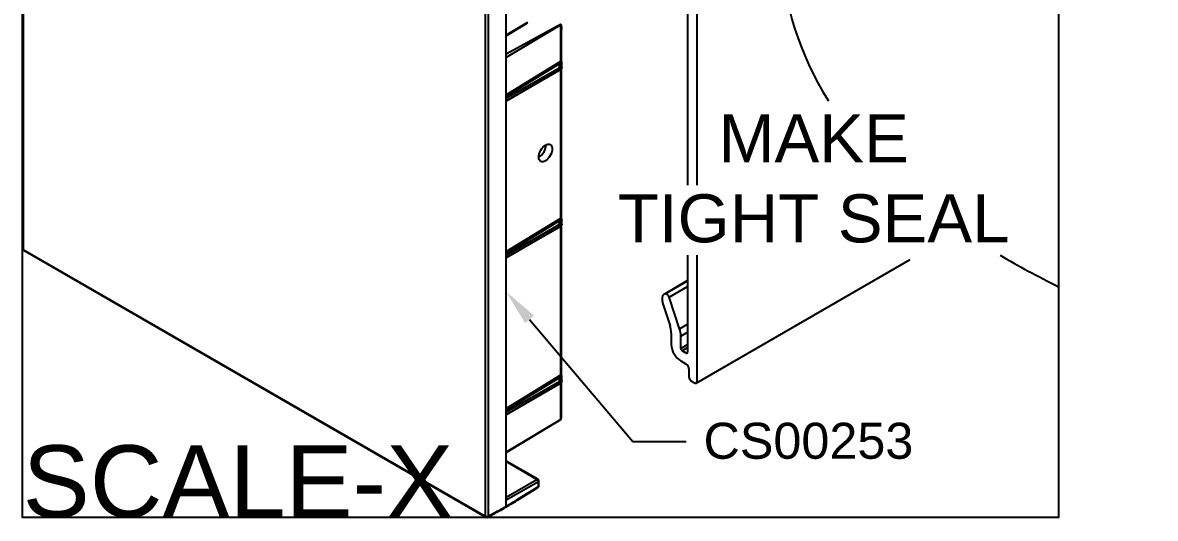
# Model space of a CAD drawing. Extents: x 0 to 5.9, y -6.22 to 0.
# Drawn here: x 0 to 5.9, y -6.22 to -3.64 of the extents above; entities that cross this region are included whole.
import ezdxf
from ezdxf import colors
from ezdxf.entities.mleader import LeaderData, LeaderLine
from ezdxf.math import Vec2, Vec3

# ---------------------------------------------------------------- set-up
doc = ezdxf.new("R2010")
doc.units = 0
doc.header["$LTSCALE"] = 0.5
doc.header["$MEASUREMENT"] = 0
for name, color, linetype in [('Brackets', 181, 'CONTINUOUS'), ('End Cap', 92, 'CONTINUOUS'), ('FAB DWG', 221, 'CONTINUOUS'), ('Housing', 150, 'CONTINUOUS')]:
    doc.layers.add(name, color=color, linetype=linetype)
doc.layers.add('Text-Unprinted', color=131, linetype='CONTINUOUS', plot=False)
doc.styles.add('LSAD_Standard', font='arial.ttf')

msp = doc.modelspace()

# ---------------------------------------------------------------- linework, layer by layer
at = {"layer": 'Brackets', "transparency": 16777216}
msp.add_line((0, -5.0977), (0, -5.0489), dxfattribs=at)
at = {"layer": 'End Cap', "transparency": 16777216}
for p, q in [((0, -1.4991), (0, -4.8152)), ((0.0029, -1.5032), (0.0029, -4.8193)), ((2.5173, -6.1251), (2.5173, -2.8381)), ((2.4092, -6.2083), (2.4092, -2.8923)), ((2.4232, -2.8924), (2.4232, -6.2084)), ((2.6276, -3.6382), (2.5173, -3.7041)), ((2.5173, -3.707), (2.6275, -3.6402)), ((2.7999, -3.6486), (2.5173, -3.8038)), ((2.8013, -3.6506), (2.5173, -3.8204)), ((2.8013, -3.8399), (2.8013, -3.6506)), ((2.8041, -3.8359), (2.8041, -3.6757)), ((2.5173, -4.0142), (2.8013, -3.8399)), ((2.7992, -3.8509), (2.5173, -4.0239)), ((2.5173, -4.0326), (2.7925, -3.8738)), ((2.8013, -3.8824), (2.5173, -4.0477)), ((2.5173, -4.0457), (2.7931, -3.8864)), ((2.7925, -3.8738), (2.7992, -3.8509)), ((2.795, -3.885), (2.8018, -3.8786)), ((2.8046, -3.8564), (2.7978, -3.8793)), ((2.7978, -3.8793), (2.8046, -3.8729)), ((2.8013, -4.6565), (2.8013, -3.8824)), ((2.8041, -4.6524), (2.8041, -3.8784)), ((2.8066, -3.8717), (2.8066, -3.8489)), ((2.8069, -3.8724), (2.8069, -3.8474)), ((2.8069, -3.8724), (2.8069, -3.8733)), ((2.5173, -4.8307), (2.8013, -4.6565)), ((2.7992, -4.6675), (2.5173, -4.8405)), ((2.5173, -4.8492), (2.7925, -4.6903)), ((2.8013, -4.6989), (2.5173, -4.8642)), ((2.5173, -4.8622), (2.7931, -4.703)), ((2.7925, -4.6903), (2.7992, -4.6675)), ((2.795, -4.7016), (2.8018, -4.6952)), ((2.8046, -4.673), (2.7978, -4.6958)), ((2.7978, -4.6958), (2.8046, -4.6894)), ((2.8013, -5.473), (2.8013, -4.6989)), ((2.8041, -5.469), (2.8041, -4.6949)), ((2.8066, -4.6882), (2.8066, -4.6655)), ((2.8069, -4.6889), (2.8069, -4.664)), ((2.8069, -4.6889), (2.8069, -4.6898)), ((0.0029, -4.8193), (2.4092, -6.2083)), ((0.005, -4.8238), (2.4112, -6.2129)), ((2.5173, -5.6472), (2.8013, -5.473)), ((2.8066, -5.5048), (2.8066, -5.482)), ((2.8069, -5.5054), (2.8069, -5.4805)), ((2.7992, -5.484), (2.5173, -5.657)), ((2.5173, -5.6657), (2.7925, -5.5069)), ((2.8013, -5.5155), (2.5173, -5.6808)), ((2.5173, -5.6788), (2.7931, -5.5195)), ((2.7925, -5.5069), (2.7992, -5.484)), ((2.795, -5.5181), (2.8018, -5.5117)), ((2.8046, -5.4895), (2.7978, -5.5123)), ((2.7978, -5.5123), (2.8046, -5.5059)), ((2.8013, -5.7048), (2.8013, -5.5155)), ((2.8041, -5.6813), (2.8041, -5.5115)), ((2.8069, -5.5054), (2.8069, -5.5063)), ((2.8013, -5.7048), (2.5173, -5.8746)), ((2.5173, -5.8774), (2.8013, -5.7053)), ((2.682, -6.0161), (2.5173, -5.9211)), ((2.6771, -6.0166), (2.5173, -5.9243)), ((2.5173, -6.1088), (2.6771, -6.0166)), ((2.6842, -6.0288), (2.5173, -6.1251)), ((2.576, -6.1248), (2.6822, -6.0591)), ((2.5779, -6.1203), (2.6842, -6.0546)), ((2.6842, -6.0546), (2.6842, -6.0288)), ((2.687, -6.0506), (2.687, -6.0248)), ((2.5173, -6.1572), (2.5173, -6.1251)), ((2.421, -6.2131), (2.4523, -6.1962)), ((2.4232, -6.2084), (2.4545, -6.1916))]:
    msp.add_line(p, q, dxfattribs=at)
at = {"layer": 'End Cap', "transparency": 16777216, "flags": 128}
for points in [[(2.7931, -3.8864), (2.7936, -3.8861), (2.7945, -3.885), (2.795, -3.8836), (2.7952, -3.8818), (2.795, -3.8799), (2.7945, -3.8778), (2.7936, -3.8757), (2.7925, -3.8738)], [(2.8069, -3.8474), (2.8069, -3.8482), (2.8066, -3.8489)], [(2.7931, -4.703), (2.7936, -4.7026), (2.7945, -4.7016), (2.795, -4.7001), (2.7952, -4.6984), (2.795, -4.6964), (2.7945, -4.6944), (2.7936, -4.6923), (2.7925, -4.6903)], [(2.8069, -4.664), (2.8069, -4.6647), (2.8066, -4.6655)], [(2.8069, -5.4805), (2.8069, -5.4813), (2.8066, -5.482)], [(2.7931, -5.5195), (2.7936, -5.5192), (2.7945, -5.5181), (2.795, -5.5167), (2.7952, -5.5149), (2.795, -5.513), (2.7945, -5.5109), (2.7936, -5.5088), (2.7925, -5.5069)]]:
    msp.add_lwpolyline(points, dxfattribs=at)
at = {"layer": 'End Cap', "transparency": 16777216}
for centre, radius, start, end in [((2.7894, -3.8821), 0.00892, 18.8581, 69.7412), ((2.7881, -3.8778), 0.01, 299.99731, 313.35172), ((2.7887, -3.8784), 0.00911, 313.55572, 354.81852), ((2.7961, -3.8593), 0.00892, 18.8581, 69.7412), ((2.7992, -3.8354), 0.00495, 295.38794, 354.63803), ((2.7992, -3.8779), 0.00495, 295.39016, 354.61184), ((2.7955, -3.872), 0.00911, 313.55572, 354.81852), ((2.8004, -3.8393), 0.00676, 289.4116, 325.93186), ((2.8001, -3.8529), 0.00764, 31.77611, 70.78637), ((2.7969, -3.8474), 0.01, 0, 25.43012), ((2.7992, -4.652), 0.00495, 295.38794, 354.63803), ((2.7894, -4.6987), 0.00892, 18.8581, 69.7412), ((2.7881, -4.6943), 0.01, 299.99731, 313.35172), ((2.7887, -4.695), 0.00911, 313.55572, 354.81852), ((2.7961, -4.6759), 0.00892, 18.8581, 69.7412), ((2.7992, -4.6945), 0.00495, 295.39016, 354.61184), ((2.7955, -4.6886), 0.00911, 313.55572, 354.81852), ((2.8004, -4.6559), 0.00676, 289.4116, 325.93186), ((2.8001, -4.6695), 0.00764, 31.77611, 70.78637), ((2.7969, -4.664), 0.01, 0, 25.43012), ((0.01, -4.8152), 0.01, 180, 240.00269), ((0.0048, -4.8148), 0.0048, 184.12934, 247.1908), ((0.0077, -4.8199), 0.0048, 172.814, 235.87382), ((2.7992, -5.4685), 0.00495, 295.38794, 354.63803), ((2.8004, -5.4724), 0.00676, 289.4116, 325.93186), ((2.8001, -5.486), 0.00764, 31.77611, 70.78637), ((2.7969, -5.4805), 0.01, 0, 25.43012), ((2.7894, -5.5152), 0.00892, 18.8581, 69.7412), ((2.7881, -5.5108), 0.01, 299.99731, 313.35172), ((2.7887, -5.5115), 0.00911, 313.55572, 354.81852), ((2.7961, -5.4924), 0.00892, 18.8581, 69.7412), ((2.7992, -5.511), 0.00495, 295.39016, 354.61184), ((2.7955, -5.5051), 0.00911, 313.55572, 354.81852), ((2.6799, -6.0206), 0.00495, 65.36022, 124.60414), ((2.6692, -6.0293), 0.0149, 1.72152, 58.27848), ((2.677, -6.0248), 0.01, 0, 60.00269), ((2.677, -6.0506), 0.01, 301.72906, 0), ((2.6792, -6.0552), 0.00494, 307.03295, 6.40148), ((2.682, -6.0243), 0.00495, 295.38794, 354.63803), ((2.682, -6.0502), 0.00495, 295.38794, 354.63803), ((2.4139, -6.2089), 0.0048, 172.814, 235.87382), ((2.4162, -6.1947), 0.0154, 242.65648, 296.76622), ((2.4162, -6.2043), 0.01, 240.00269, 298.26557), ((2.4183, -6.209), 0.00487, 302.67212, 6.51471)]:
    msp.add_arc(centre, radius, start, end, dxfattribs=at)
for centre, major_axis, ratio, start_param, end_param in [((2.7884, -3.8562), (0.0174, 0.0208), 0.197703, 5.129636, 5.398158), ((2.8082, -3.8441), (-0.00477, 0.0088), 0.574367, 0.800429, 1.448322), ((2.8082, -3.8866), (-0.00497, 0.00868), 0.559977, 0.139434, 0.787326), ((2.7981, -3.8577), (0.0091, 0.0285), 0.195013, 4.819739, 5.088261), ((2.7981, -3.8996), (0.009, 0.0278), 0.203621, 0.088417, 0.356939), ((2.6881, -4.2981), (0.0257, 0.0429), 0.587369, 3.893212, 5.58454), ((2.8082, -4.6606), (-0.00477, 0.0088), 0.574367, 0.800429, 1.448322), ((2.7884, -4.6728), (0.0174, 0.0208), 0.197703, 5.129636, 5.398158), ((2.8082, -4.7031), (-0.00497, 0.00868), 0.559977, 0.139434, 0.787326), ((2.7981, -4.6743), (0.0091, 0.0285), 0.195013, 4.819739, 5.088261), ((2.7981, -4.7161), (0.009, 0.0278), 0.203621, 0.088417, 0.356939), ((2.7884, -5.4893), (0.0174, 0.0208), 0.197703, 5.129636, 5.398158), ((2.8082, -5.4772), (-0.00477, 0.0088), 0.574367, 0.800429, 1.448322), ((2.7981, -5.4908), (0.0091, 0.0285), 0.195013, 4.819739, 5.088261), ((2.8082, -5.5196), (-0.00497, 0.00868), 0.559977, 0.139434, 0.787326), ((2.7981, -5.5327), (0.009, 0.0278), 0.203621, 0.088417, 0.356939), ((2.5174, -2.0826), (2.4305, 4.3585), 0.567218, 3.918447, 3.935936), ((2.5172, -2.0827), (2.5612, 4.283), 0.587369, 3.918493, 3.935981)]:
    msp.add_ellipse(centre, major_axis=major_axis, ratio=ratio, start_param=start_param, end_param=end_param, dxfattribs=at)
msp.add_ellipse((2.7213, -4.3173), major_axis=(0.0244, 0.0437), ratio=0.567218, dxfattribs=at)
for points, knots in [([(2.8013, -3.6506), (2.8013, -3.6505), (2.8013, -3.6503), (2.8013, -3.6499), (2.8011, -3.6494), (2.8009, -3.649), (2.8006, -3.6487), (2.8002, -3.6486), (2.7998, -3.6486), (2.7995, -3.6488), (2.7993, -3.649), (2.7993, -3.6492), (2.7992, -3.6493)], [0, 0, 0, 0, 0.076873, 0.149583, 0.282057, 0.398682, 0.5, 0.601295, 0.717913, 0.850394, 0.923113, 1, 1, 1, 1]), ([(2.7992, -3.6493), (2.7993, -3.6492), (2.7995, -3.6492), (2.7998, -3.6492), (2.8003, -3.6497), (2.8019, -3.6542), (2.8024, -3.6631), (2.8026, -3.6714), (2.8027, -3.6749)], [0, 0, 0, 0, 0.007768, 0.016488, 0.039158, 0.1126334, 0.6192889, 1, 1, 1, 1]), ([(2.8013, -3.6506), (2.8013, -3.6506), (2.8015, -3.6505), (2.8018, -3.6505), (2.8023, -3.6509), (2.8031, -3.6535), (2.8038, -3.6604), (2.8041, -3.6682), (2.804, -3.6739), (2.804, -3.6752)], [0, 0, 0, 0, 0.00776, 0.016435, 0.038837, 0.110989, 0.37912, 0.859564, 1, 1, 1, 1]), ([(2.8069, -3.8733), (2.8064, -3.8743), (2.8053, -3.8763), (2.8036, -3.8777), (2.8027, -3.8783), (2.8026, -3.8784)], [0, 0, 0, 0, 0.516727, 0.980694, 1, 1, 1, 1]), ([(2.806, -3.8431), (2.8057, -3.8424), (2.8049, -3.8406), (2.8042, -3.8379), (2.8041, -3.8365), (2.8041, -3.8359)], [0, 0, 0, 0, 0.253446, 0.693627, 1, 1, 1, 1]), ([(2.8041, -3.8784), (2.8041, -3.8779), (2.8042, -3.877), (2.8042, -3.877), (2.8042, -3.877)], [0, 0, 0, 0, 0.541196, 1, 1, 1, 1]), ([(2.8066, -3.8717), (2.8066, -3.8717), (2.8068, -3.8722), (2.8068, -3.8728), (2.8069, -3.8733)], [0, 0, 0, 0, 0.04087, 1, 1, 1, 1]), ([(2.806, -4.6597), (2.8057, -4.659), (2.8049, -4.6571), (2.8042, -4.6544), (2.8041, -4.653), (2.8041, -4.6524)], [0, 0, 0, 0, 0.253446, 0.693627, 1, 1, 1, 1]), ([(2.8069, -4.6898), (2.8064, -4.6908), (2.8053, -4.6928), (2.8036, -4.6943), (2.8027, -4.6949), (2.8026, -4.6949)], [0, 0, 0, 0, 0.516727, 0.980694, 1, 1, 1, 1]), ([(2.8041, -4.6949), (2.8041, -4.6944), (2.8042, -4.6935), (2.8042, -4.6935), (2.8042, -4.6935)], [0, 0, 0, 0, 0.541196, 1, 1, 1, 1]), ([(2.8066, -4.6882), (2.8066, -4.6883), (2.8068, -4.6888), (2.8068, -4.6893), (2.8069, -4.6898)], [0, 0, 0, 0, 0.04087, 1, 1, 1, 1]), ([(2.806, -5.4762), (2.8057, -5.4755), (2.8049, -5.4737), (2.8042, -5.471), (2.8041, -5.4696), (2.8041, -5.469)], [0, 0, 0, 0, 0.253446, 0.693627, 1, 1, 1, 1]), ([(2.8069, -5.5063), (2.8064, -5.5074), (2.8053, -5.5094), (2.8036, -5.5108), (2.8027, -5.5114), (2.8026, -5.5114)], [0, 0, 0, 0, 0.516727, 0.980694, 1, 1, 1, 1]), ([(2.8041, -5.5115), (2.8041, -5.511), (2.8042, -5.5101), (2.8042, -5.5101), (2.8042, -5.5101)], [0, 0, 0, 0, 0.5411958, 1, 1, 1, 1]), ([(2.8066, -5.5048), (2.8066, -5.5048), (2.8068, -5.5053), (2.8068, -5.5058), (2.8069, -5.5063)], [0, 0, 0, 0, 0.04087, 1, 1, 1, 1]), ([(2.7993, -5.7039), (2.7993, -5.7038), (2.7995, -5.7038), (2.7997, -5.7035), (2.8002, -5.7027), (2.8012, -5.6999), (2.8021, -5.6937), (2.8026, -5.687), (2.8026, -5.6824), (2.8026, -5.6812)], [0, 0, 0, 0, 0.0107718, 0.0221141, 0.0481977, 0.121308, 0.3725631, 0.8384263, 1, 1, 1, 1]), ([(2.7993, -5.7039), (2.7993, -5.704), (2.7994, -5.7041), (2.7995, -5.7045), (2.7998, -5.7048), (2.8002, -5.7052), (2.8005, -5.7054), (2.8008, -5.7055), (2.8011, -5.7054), (2.8012, -5.7053), (2.8013, -5.705), (2.8013, -5.7049), (2.8013, -5.7048)], [0, 0, 0, 0, 0.075549, 0.147365, 0.279281, 0.396747, 0.5, 0.603231, 0.72069, 0.852612, 0.924438, 1, 1, 1, 1]), ([(2.8013, -5.7048), (2.8013, -5.7048), (2.8015, -5.7047), (2.8017, -5.7044), (2.8022, -5.7036), (2.8042, -5.697), (2.8041, -5.6894), (2.804, -5.6827), (2.804, -5.6813)], [0, 0, 0, 0, 0.010811, 0.022214, 0.048544, 0.122816, 0.820624, 1, 1, 1, 1]), ([(2.5149, -6.162), (2.52, -6.1589), (2.5403, -6.1467), (2.5607, -6.1342), (2.576, -6.1248)], [0, 0, 0, 0, 0.250002, 1, 1, 1, 1]), ([(2.4523, -6.1962), (2.4576, -6.1934), (2.4787, -6.182), (2.4998, -6.1703), (2.5156, -6.1616)], [0, 0, 0, 0, 0.250002, 1, 1, 1, 1]), ([(2.5173, -6.1572), (2.5172, -6.1581), (2.517, -6.1598), (2.5162, -6.1613), (2.5153, -6.1616), (2.5151, -6.1617)], [0, 0, 0, 0, 0.425063, 0.850125, 1, 1, 1, 1])]:
    msp.add_open_spline(points, degree=3, knots=knots, dxfattribs=at)
at = {"layer": 'Housing', "transparency": 16777216}
for p, q in [((3.5105, -4.4859), (3.5105, -2.2728)), ((3.461, -3.2798), (3.461, -4.4859)), ((3.461, -4.8499), (3.461, -5.3553)), ((3.5062, -5.5153), (4.6203, -4.8721)), ((3.5105, -5.5063), (3.5105, -4.8499)), ((3.461, -4.9823), (3.3405, -5.0518)), ((3.3435, -5.0504), (3.461, -4.9826)), ((3.3653, -5.0687), (3.461, -5.0135)), ((3.419, -5.2325), (3.3653, -5.0687)), ((3.3321, -5.1023), (3.3695, -5.2166)), ((3.419, -5.2325), (3.461, -5.2083)), ((3.3761, -5.255), (3.3761, -5.3144)), ((3.4256, -5.2709), (3.461, -5.2505)), ((3.4256, -5.3348), (3.4256, -5.2709)), ((3.4256, -5.3348), (3.461, -5.3144)), ((3.4327, -5.3471), (3.461, -5.3308)), ((3.4539, -5.3593), (3.4327, -5.3471)), ((3.4539, -5.3593), (3.461, -5.3553)), ((3.4256, -5.4002), (3.4539, -5.4165)), ((3.4681, -5.441), (3.4681, -5.4818)), ((3.4822, -5.5063), (3.4963, -5.5145)), ((3.4988, -5.5159), (3.4988, -5.5159))]:
    msp.add_line(p, q, dxfattribs=at)
at = {"layer": 'Housing', "transparency": 16777216, "flags": 128}
for points in [[(3.3435, -5.0504), (3.3385, -5.0531), (3.3344, -5.0572), (3.3312, -5.0626), (3.3291, -5.0691), (3.3282, -5.0765), (3.3283, -5.0847), (3.3296, -5.0934), (3.3321, -5.1023)], [(3.3653, -5.0687), (3.3637, -5.0646), (3.3614, -5.0606), (3.3587, -5.0571), (3.3557, -5.0541), (3.3525, -5.0518), (3.3493, -5.0504), (3.3462, -5.0499), (3.3435, -5.0504)]]:
    msp.add_lwpolyline(points, dxfattribs=at)
at = {"layer": 'Housing', "transparency": 16777216}
for centre, radius, start, end in [((3.2515, -5.2568), 0.1247, 0.8303, 18.78064), ((3.301, -5.2727), 0.1247, 0.8303, 18.78064), ((3.4836, -5.3095), 0.1076, 182.60549, 237.39443), ((3.441, -5.3342), 0.0154, 182.60548, 237.39452), ((3.4567, -5.356), 0.00437, 230.79671, 9.21404), ((3.4374, -5.4424), 0.0307, 2.60546, 57.39452), ((3.4988, -5.4804), 0.0307, 182.60548, 237.39452)]:
    msp.add_arc(centre, radius, start, end, dxfattribs=at)
at = {"layer": 'Housing', "linetype": 'Continuous', "lineweight": 25, "transparency": 16777216}
msp.add_arc((3.5019, -5.5077), 0.00873, 230.79645, 9.2135, dxfattribs=at)
at = {"layer": 'Housing', "color": 1, "transparency": 16777216}
msp.add_open_spline([(2.5037, 0), (4.0614, -0.772), (3.9706, -2.1595), (3.8798, -3.5471), (4.1939, -4.0466)], degree=3, knots=[0, 0, 0, 0, 1, 1.599652, 1.599652, 1.599652, 1.599652], dxfattribs=at)
msp.add_open_spline([(5.0879, -4.8499), (5.1817, -4.9049), (5.2829, -4.9595), (5.3921, -5.0136)], degree=3, dxfattribs=at)
at = {"layer": 'Text-Unprinted', "ltscale": 0.5, "transparency": 16777216}
msp.add_lwpolyline([(0, 0), (5.3921, 0), (5.3921, -6.2143), (0, -6.2143)], close=True, dxfattribs=at)

# ---------------------------------------------------------------- texts
at = {"layer": 'FAB DWG', "transparency": 16777216, "insert": (4.1174, -4.4512), "char_height": 0.25, "attachment_point": 5, "style": 'LSAD_Standard'}
msp.add_mtext_dynamic_manual_height_columns('\\A1;MAKE TIGHT SEAL', width=2.034107, gutter_width=16.875, heights=[0], dxfattribs=at)
at = {"layer": 'Text-Unprinted', "ltscale": 0.5, "transparency": 16777216, "style": 'LSAD_Standard'}
msp.add_attdef('SCALE-X', (0, -6.2143), 'XEffectiveScaleFactor', height=0.375, dxfattribs=at)

# ---------------------------------------------------------------- leaders
at = {"layer": 'FAB DWG', "ltscale": 0.5, "transparency": 16777216}
ml = msp.add_multileader_mtext('Standard', dxfattribs=at)
ml.set_content('\\A1;CS00253', color=256, style='LSAD_Standard')
ml.set_leader_properties()
ml.build(insert=Vec2(0, 0))
ml.multileader.update_dxf_attribs({"text_left_attachment_type": 2, "dogleg_length": 0.36, "arrow_head_size": 0.1875})
ctx = ml.context
ctx.base_point, ctx.char_height, ctx.arrow_head_size, ctx.landing_gap_size, ctx.plane_origin = Vec3(3.4539, -5.819), 0.1875, 0.1875, 0.09, Vec3(1.5835, 8.3861)
ctx.left_attachment = 2
notes = []
notes.append((ctx, [(0, (1, 1, 0), (3.1767, -5.819), (1, 0), 0.2772, [(0, [(2.5173, -5.0406)], 0, [])])]))
ctx.mtext.insert, ctx.mtext.width, ctx.mtext.defined_height, ctx.mtext.flow_direction = Vec3(3.5439, -5.722), 2.351815, 0.6491, 5
for ctx, leaders in notes:
    for number, flags, end, landing, length, lines in leaders:
        leader = LeaderData()
        leader.index, (leader.has_last_leader_line, leader.has_dogleg_vector, leader.attachment_direction) = number, flags
        leader.last_leader_point, leader.dogleg_vector, leader.dogleg_length = Vec3(end), Vec3(landing), length
        for number, points, colour, breaks in lines:
            line = LeaderLine()
            line.index, line.vertices, line.color, line.breaks = number, Vec3.list(points), colors.encode_raw_color(colour), breaks
            leader.lines.append(line)
        ctx.leaders.append(leader)

doc.saveas('drawing.dxf')
